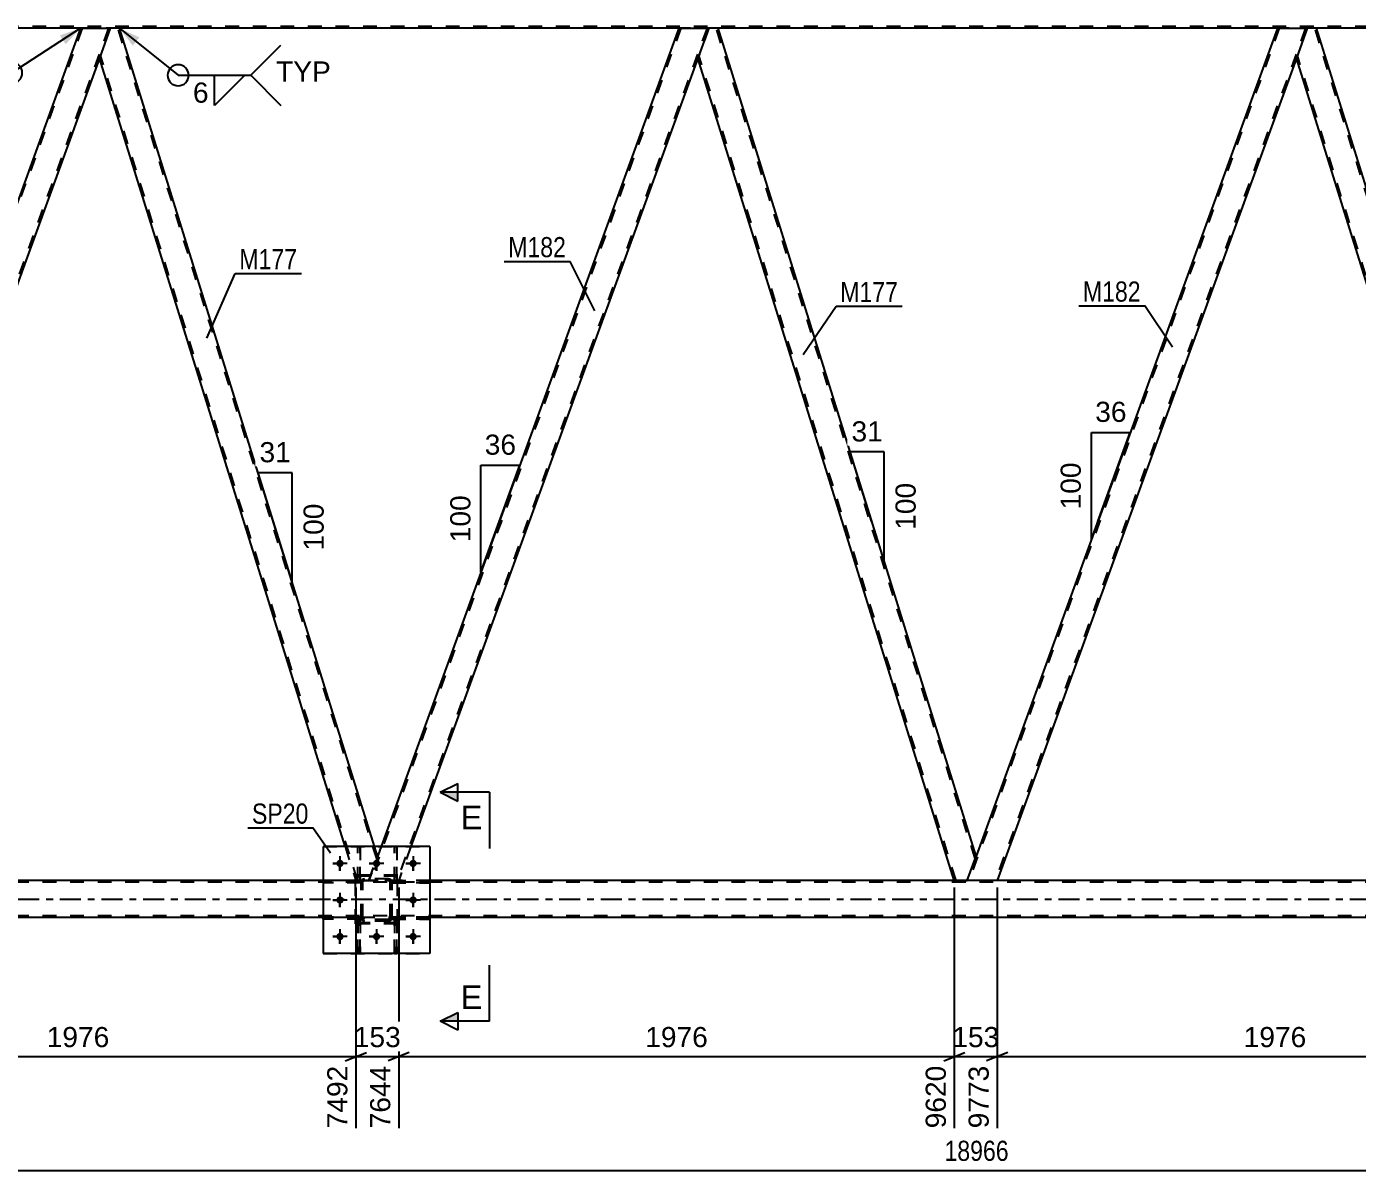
# Model space of a CAD drawing. Header units: millimetres. Extents: x -116 to 725, y -402 to 192.
# Drawn here: x 177 to 366.3, y -164.5 to -1.8 of the extents above; entities that cross this region are included whole.
import ezdxf

# ---------------------------------------------------------------- set-up
doc = ezdxf.new("R2010")
doc.units = ezdxf.units.MM
doc.linetypes.add('DXK_LINE_DOT2', pattern=[3.9198, 1.9599, -1.9599])
doc.linetypes.add('DXK_LINE_DOT3', pattern=[5.9187, 2.979, -0.9799, 0.9799, -0.9799])
doc.styles.add('Arial', font='ARIAL.TTF', dxfattribs={"height": 0.2})
doc.styles.add('Arial Narrow', font='ARIALN.TTF', dxfattribs={"height": 0.2})

# ---------------------------------------------------------------- blocks, each defined once
blk = doc.blocks.new('Part-200057545-5049 - 4561')
at = {"color": 2, "linetype": 'Continuous'}
for p, q in [((188.9, -2), (187.36, -6.25)), ((190.22, -2), (188.9, -2)), ((226.5, -118.4), (190.22, -2)), ((222.31, -118.4), (187.36, -6.25))]:
    blk.add_line(p, q, dxfattribs=at)
at = {"color": 7, "linetype": 'DXK_LINE_DOT2'}
for p, q in [((226.79, -120.12), (189.97, -2)), ((224.07, -123.22), (187.49, -5.88)), ((222.31, -118.4), (223.82, -123.22)), ((226.92, -119.75), (226.5, -118.4)), ((225.66, -123.22), (226.92, -119.75)), ((223.82, -123.22), (225.66, -123.22))]:
    blk.add_line(p, q, dxfattribs=at)
blk = doc.blocks.new('Part-200057545-4794 - 4561')
at = {"color": 7, "linetype": 'DXK_LINE_DOT2'}
for p, q in [((224.57, -128.43), (219.17, -128.43)), ((219.17, -128.75), (219.17, -128.43)), ((223.97, -128.75), (223.97, -128.43)), ((224.57, -128.43), (224.57, -128.75)), ((224.57, -128.75), (219.17, -128.75))]:
    blk.add_line(p, q, dxfattribs=at)
blk = doc.blocks.new('Part-200057545-4797 - 4561')
at = {"color": 2, "linetype": 'Continuous'}
for p, q in [((224.12, -118.4), (224.12, -118.39)), ((224.44, -118.39), (224.12, -118.39)), ((224.44, -118.4), (224.44, -118.39))]:
    blk.add_line(p, q, dxfattribs=at)
at = {"color": 7, "linetype": 'DXK_LINE_DOT2'}
for p, q in [((224.12, -123.24), (224.12, -118.4)), ((224.44, -123.24), (224.44, -118.4)), ((224.12, -122.64), (224.44, -122.64)), ((224.44, -123.24), (224.12, -123.24))]:
    blk.add_line(p, q, dxfattribs=at)
blk = doc.blocks.new('Part-200057545-4800 - 4561')
at = {"color": 2, "linetype": 'Continuous'}
for p, q in [((229.32, -118.4), (229.32, -118.39)), ((229.64, -118.39), (229.32, -118.39)), ((229.64, -118.4), (229.64, -118.39))]:
    blk.add_line(p, q, dxfattribs=at)
at = {"color": 7, "linetype": 'DXK_LINE_DOT2'}
for p, q in [((229.32, -123.24), (229.32, -118.4)), ((229.64, -123.24), (229.64, -118.4)), ((229.32, -122.64), (229.64, -122.64)), ((229.64, -123.24), (229.32, -123.24))]:
    blk.add_line(p, q, dxfattribs=at)
blk = doc.blocks.new('Part-200057545-4803 - 4561')
at = {"color": 7, "linetype": 'DXK_LINE_DOT2'}
for p, q in [((224.44, -128.76), (224.12, -128.76)), ((224.12, -128.76), (224.12, -133.59)), ((224.12, -129.36), (224.44, -129.36)), ((224.44, -133.59), (224.44, -128.76)), ((224.12, -133.59), (224.44, -133.59))]:
    blk.add_line(p, q, dxfattribs=at)
blk = doc.blocks.new('Part-200057545-4806 - 4561')
at = {"color": 7, "linetype": 'DXK_LINE_DOT2'}
for p, q in [((229.64, -128.76), (229.32, -128.76)), ((229.32, -128.76), (229.32, -133.59)), ((229.32, -129.36), (229.64, -129.36)), ((229.64, -133.59), (229.64, -128.76)), ((229.32, -133.59), (229.64, -133.59))]:
    blk.add_line(p, q, dxfattribs=at)
blk = doc.blocks.new('Part-200057545-4930 - 4561')
at = {"color": 7, "linetype": 'DXK_LINE_DOT2'}
for p, q in [((635.92, -123.46), (-43.18, -123.46)), ((234.37, -123.22), (219.17, -123.22)), ((635.92, -128.26), (-43.18, -128.26)), ((234.37, -128.5), (219.17, -128.5))]:
    blk.add_line(p, q, dxfattribs=at)
at = {"color": 2, "linetype": 'Continuous'}
for p, q in [((219.17, -123.22), (64.1, -123.22)), ((474.58, -123.22), (234.37, -123.22)), ((219.17, -128.5), (64.1, -128.5)), ((474.58, -128.5), (234.37, -128.5))]:
    blk.add_line(p, q, dxfattribs=at)
at = {"color": 7, "linetype": 'DXK_LINE_DOT3'}
blk.add_line((-43.18, -125.86), (635.92, -125.86), dxfattribs=at)
blk = doc.blocks.new('Part-200057545-4809 - 4561')
at = {"color": 7, "linetype": 'DXK_LINE_DOT2'}
for p, q in [((234.37, -123.23), (228.97, -123.23)), ((228.97, -123.23), (228.97, -123.55)), ((228.97, -123.55), (234.37, -123.55)), ((229.57, -123.55), (229.57, -123.23)), ((234.37, -123.55), (234.37, -123.23))]:
    blk.add_line(p, q, dxfattribs=at)
blk = doc.blocks.new('Part-200057545-4824 - 4561')
at = {"color": 7, "linetype": 'DXK_LINE_DOT2'}
for p, q in [((681.5, -1.76), (-18.61, -1.76)), ((190.22, -2), (184.65, -2)), ((275.36, -2), (269.78, -2)), ((360.49, -2), (354.92, -2))]:
    blk.add_line(p, q, dxfattribs=at)
at = {"color": 2, "linetype": 'Continuous'}
for p, q in [((184.65, -2), (105.13, -2)), ((269.78, -2), (190.22, -2)), ((354.92, -2), (275.36, -2)), ((440.05, -2), (360.49, -2))]:
    blk.add_line(p, q, dxfattribs=at)
blk = doc.blocks.new('Part-200057545-4890 - 4561')
at = {"color": 2, "linetype": 'Continuous'}
for p, q in [((359.17, -2), (357.62, -6.25)), ((360.49, -2), (359.17, -2)), ((397.19, -119.75), (360.49, -2)), ((394.08, -123.22), (357.62, -6.25)), ((396.92, -120.49), (395.93, -123.22)), ((397.19, -119.75), (396.92, -120.49))]:
    blk.add_line(p, q, dxfattribs=at)
at = {"color": 7, "linetype": 'DXK_LINE_DOT2'}
for p, q in [((397.06, -120.12), (360.24, -2)), ((394.34, -123.22), (357.76, -5.88)), ((397.17, -119.81), (396.92, -120.49)), ((394.08, -123.22), (395.93, -123.22))]:
    blk.add_line(p, q, dxfattribs=at)
blk = doc.blocks.new('Part-200057545-4964 - 4561')
at = {"color": 7, "linetype": 'DXK_LINE_DOT2'}
for p, q in [((229.77, -122.46), (223.77, -122.46)), ((223.77, -129.26), (223.77, -122.46)), ((229.77, -129.26), (229.77, -122.46)), ((229.77, -129.26), (223.77, -129.26))]:
    blk.add_line(p, q, dxfattribs=at)
blk = doc.blocks.new('Part-200057545-4838 - 4561')
at = {"color": 7, "linetype": 'DXK_LINE_DOT2'}
for p, q in [((234.37, -128.43), (228.97, -128.43)), ((228.97, -128.43), (228.97, -128.75)), ((229.57, -128.75), (229.57, -128.43)), ((234.37, -128.75), (234.37, -128.43)), ((228.97, -128.75), (234.37, -128.75))]:
    blk.add_line(p, q, dxfattribs=at)
blk = doc.blocks.new('Part-200057545-4962 - 4561')
at = {"color": 7, "linetype": 'DXK_LINE_DOT2'}
for p, q in [((224.86, -123.03), (225.05, -123)), ((225.05, -123), (224.86, -123.03)), ((228.49, -123), (225.05, -123)), ((228.49, -123), (228.67, -123.03)), ((228.67, -123.03), (228.49, -123)), ((224.57, -123.48), (224.6, -123.29)), ((224.6, -123.29), (224.57, -123.48)), ((224.57, -128.52), (224.57, -123.48)), ((224.81, -123.48), (224.82, -123.38)), ((224.81, -128.52), (224.81, -123.48)), ((224.82, -123.38), (224.88, -123.31)), ((224.88, -123.31), (224.95, -123.25)), ((224.95, -123.25), (225.05, -123.24)), ((225.05, -123.24), (228.49, -123.24)), ((228.49, -123.24), (228.58, -123.25)), ((228.58, -123.25), (228.66, -123.31)), ((228.66, -123.31), (228.71, -123.38)), ((228.71, -123.38), (228.73, -123.48)), ((228.73, -128.52), (228.73, -123.48)), ((228.93, -123.29), (228.97, -123.48)), ((228.97, -123.48), (228.93, -123.29)), ((228.97, -128.52), (228.97, -123.48)), ((224.6, -128.7), (224.57, -128.52)), ((224.57, -128.52), (224.6, -128.7)), ((224.82, -128.61), (224.81, -128.52)), ((224.88, -128.69), (224.82, -128.61)), ((224.95, -128.74), (224.88, -128.69)), ((228.66, -128.69), (228.58, -128.74)), ((228.71, -128.61), (228.66, -128.69)), ((228.73, -128.52), (228.71, -128.61)), ((228.97, -128.52), (228.93, -128.7)), ((228.93, -128.7), (228.97, -128.52)), ((225.05, -129), (224.86, -128.96)), ((224.86, -128.96), (225.05, -129)), ((225.05, -128.76), (224.95, -128.74)), ((228.49, -128.76), (225.05, -128.76)), ((228.49, -129), (225.05, -129)), ((228.58, -128.74), (228.49, -128.76)), ((228.67, -128.96), (228.49, -129)), ((228.49, -129), (228.67, -128.96))]:
    blk.add_line(p, q, dxfattribs=at)
at = {"color": 7, "linetype": 'DXK_LINE_DOT3'}
blk.add_line((226.77, -126), (226.77, -126), dxfattribs=at)
at = {"color": 7, "linetype": 'DXK_LINE_DOT2'}
for centre, start, end in [((225.05, -123.48), 112.5, 157.5), ((225.05, -123.48), 112.5, 157.5), ((228.49, -123.48), 22.5, 67.5), ((228.49, -123.48), 22.5, 67.5), ((225.05, -128.52), 202.5, 247.5), ((225.05, -128.52), 202.5, 247.5), ((228.49, -128.52), 292.5, 337.5), ((228.49, -128.52), 292.5, 337.5)]:
    blk.add_arc(centre, 0.48, start, end, dxfattribs=at)
blk = doc.blocks.new('Part-200057545-4841 - 4561')
at = {"color": 7, "linetype": 'DXK_LINE_DOT2'}
for p, q in [((224.57, -123.23), (219.17, -123.23)), ((219.17, -123.23), (219.17, -123.55)), ((224.57, -123.55), (219.17, -123.55)), ((223.97, -123.55), (223.97, -123.23)), ((224.57, -123.55), (224.57, -123.23))]:
    blk.add_line(p, q, dxfattribs=at)
blk = doc.blocks.new('Part-200057545-4842 - 4561')
at = {"color": 7, "linetype": 'DXK_LINE_DOT2'}
for p, q in [((224.57, -128.43), (219.17, -128.43)), ((219.17, -128.43), (219.17, -128.75)), ((223.97, -128.75), (223.97, -128.43)), ((224.57, -128.75), (224.57, -128.43)), ((224.57, -128.75), (219.17, -128.75))]:
    blk.add_line(p, q, dxfattribs=at)
blk = doc.blocks.new('Part-200057545-4845 - 4561')
at = {"color": 7, "linetype": 'DXK_LINE_DOT2'}
for p, q in [((224.12, -123.24), (224.12, -118.39)), ((224.12, -118.39), (224.44, -118.39)), ((224.44, -118.39), (224.44, -123.24)), ((224.12, -122.64), (224.44, -122.64)), ((224.12, -123.2), (224.12, -123.24)), ((224.44, -123.24), (224.12, -123.24))]:
    blk.add_line(p, q, dxfattribs=at)
blk = doc.blocks.new('Part-200057545-4848 - 4561')
at = {"color": 7, "linetype": 'DXK_LINE_DOT2'}
for p, q in [((228.97, -123.55), (228.97, -123.23)), ((228.97, -123.23), (234.37, -123.23)), ((234.37, -123.55), (228.97, -123.55)), ((229.57, -123.55), (229.57, -123.23)), ((234.37, -123.23), (234.37, -123.55))]:
    blk.add_line(p, q, dxfattribs=at)
blk = doc.blocks.new('Part-200057545-4851 - 4561')
at = {"color": 7, "linetype": 'DXK_LINE_DOT2'}
for p, q in [((229.32, -123.24), (229.32, -118.39)), ((229.32, -118.39), (229.64, -118.39)), ((229.64, -118.39), (229.64, -123.24)), ((229.32, -122.64), (229.64, -122.64)), ((229.64, -123.24), (229.32, -123.24))]:
    blk.add_line(p, q, dxfattribs=at)
blk = doc.blocks.new('Bolt-200057545-4856 - 4561')
at = {"linetype": 'Continuous'}
for points in [[(222.09, -120.8, -1), (221.05, -120.8, -1)], [(227.29, -120.8, -1), (226.25, -120.8, -1)], [(232.49, -120.8, -1), (231.45, -120.8, -1)], [(222.09, -126, -1), (221.05, -126, -1)], [(232.49, -126, -1), (231.45, -126, -1)], [(222.09, -131.2, -1), (221.05, -131.2, -1)], [(227.29, -131.2, -1), (226.25, -131.2, -1)], [(232.49, -131.2, -1), (231.45, -131.2, -1)]]:
    blk.add_hatch(color=1, dxfattribs=at).paths.add_polyline_path(points)
at = {"color": 1, "linetype": 'Continuous'}
for p, q in [((222.61, -120.8), (220.53, -120.8)), ((221.57, -119.76), (221.57, -121.84)), ((227.81, -120.8), (225.73, -120.8)), ((226.77, -119.76), (226.77, -121.84)), ((233.01, -120.8), (230.93, -120.8)), ((231.97, -119.76), (231.97, -121.84)), ((222.61, -126), (220.53, -126)), ((221.57, -124.96), (221.57, -127.04)), ((233.01, -126), (230.93, -126)), ((231.97, -124.96), (231.97, -127.04)), ((221.57, -130.16), (221.57, -132.24)), ((226.77, -130.16), (226.77, -132.24)), ((231.97, -130.16), (231.97, -132.24)), ((222.61, -131.2), (220.53, -131.2)), ((227.81, -131.2), (225.73, -131.2)), ((233.01, -131.2), (230.93, -131.2))]:
    blk.add_line(p, q, dxfattribs=at)
blk = doc.blocks.new('Bolt-200057545-4857 - 4561')
at = {"color": 1, "linetype": 'Continuous'}
for p, q in [((220.53, -120.8), (221.22, -120.8)), ((221.57, -119.76), (221.57, -120.45)), ((221.57, -121.84), (221.57, -121.14)), ((222.61, -120.8), (221.91, -120.8)), ((225.73, -120.8), (226.42, -120.8)), ((226.77, -119.76), (226.77, -120.45)), ((226.77, -121.84), (226.77, -121.14)), ((227.81, -120.8), (227.11, -120.8)), ((230.93, -120.8), (231.62, -120.8)), ((231.97, -119.76), (231.97, -120.45)), ((231.97, -121.84), (231.97, -121.14)), ((233.01, -120.8), (232.31, -120.8)), ((220.53, -126), (221.22, -126)), ((221.57, -124.96), (221.57, -125.65)), ((221.57, -127.04), (221.57, -126.34)), ((222.61, -126), (221.91, -126)), ((230.93, -126), (231.62, -126)), ((231.97, -124.96), (231.97, -125.65)), ((231.97, -127.04), (231.97, -126.34)), ((233.01, -126), (232.31, -126)), ((221.57, -130.16), (221.57, -130.85)), ((226.77, -130.16), (226.77, -130.85)), ((231.97, -130.16), (231.97, -130.85)), ((220.53, -131.2), (221.22, -131.2)), ((221.57, -132.24), (221.57, -131.54)), ((222.61, -131.2), (221.91, -131.2)), ((225.73, -131.2), (226.42, -131.2)), ((226.77, -132.24), (226.77, -131.54)), ((227.81, -131.2), (227.11, -131.2)), ((230.93, -131.2), (231.62, -131.2)), ((231.97, -132.24), (231.97, -131.54)), ((233.01, -131.2), (232.31, -131.2))]:
    blk.add_line(p, q, dxfattribs=at)
blk = doc.blocks.new('Part-200057545-4864 - 4561')
at = {"color": 7, "linetype": 'DXK_LINE_DOT2'}
for p, q in [((228.97, -128.75), (228.97, -128.43)), ((228.97, -128.43), (234.37, -128.43)), ((229.57, -128.75), (229.57, -128.43)), ((234.37, -128.43), (234.37, -128.75)), ((234.37, -128.75), (228.97, -128.75))]:
    blk.add_line(p, q, dxfattribs=at)
blk = doc.blocks.new('Part-200057545-4867 - 4561')
at = {"color": 7, "linetype": 'DXK_LINE_DOT2'}
for p, q in [((224.57, -123.23), (219.17, -123.23)), ((219.17, -123.55), (219.17, -123.23)), ((224.57, -123.55), (219.17, -123.55)), ((223.97, -123.55), (223.97, -123.23)), ((224.57, -123.23), (224.57, -123.55))]:
    blk.add_line(p, q, dxfattribs=at)
blk = doc.blocks.new('Part-200057545-4935 - 4561')
at = {"color": 7, "linetype": 'DXK_LINE_DOT2'}
for p, q in [((355.17, -2), (311.05, -123.22)), ((358.92, -2), (314.8, -123.22)), ((359.17, -2), (357.62, -6.25)), ((312.06, -119.75), (310.79, -123.22)), ((315.05, -123.22), (310.79, -123.22))]:
    blk.add_line(p, q, dxfattribs=at)
at = {"color": 2, "linetype": 'Continuous'}
for p, q in [((354.92, -2), (312.06, -119.75)), ((354.92, -2), (359.17, -2)), ((357.62, -6.25), (315.05, -123.22))]:
    blk.add_line(p, q, dxfattribs=at)
blk = doc.blocks.new('Part-200057545-4960 - 4561')
at = {"color": 2, "linetype": 'Continuous'}
for p, q in [((234.37, -118.4), (219.17, -118.4)), ((219.17, -118.4), (219.17, -133.6)), ((234.37, -118.4), (234.37, -133.6)), ((234.37, -133.6), (219.17, -133.6))]:
    blk.add_line(p, q, dxfattribs=at)
blk = doc.blocks.new('Part-200057545-4961 - 4561')
at = {"color": 7, "linetype": 'DXK_LINE_DOT2'}
for p, q in [((219.17, -118.4), (234.37, -118.4)), ((219.17, -118.4), (219.17, -133.6)), ((234.37, -118.4), (234.37, -133.6)), ((219.17, -133.6), (234.37, -133.6))]:
    blk.add_line(p, q, dxfattribs=at)
blk = doc.blocks.new('Part-200057545-4963 - 4561')
at = {"color": 7, "linetype": 'DXK_LINE_DOT2'}
for p, q in [((229.77, -122.59), (223.77, -122.59)), ((223.77, -129.39), (223.77, -122.59)), ((229.77, -129.39), (229.77, -122.59)), ((229.77, -129.39), (223.77, -129.39))]:
    blk.add_line(p, q, dxfattribs=at)
blk = doc.blocks.new('Part-200057545-4975 - 4561')
at = {"color": 7, "linetype": 'DXK_LINE_DOT2'}
for p, q in [((224.12, -133.59), (224.12, -128.76)), ((224.12, -128.76), (224.44, -128.76)), ((224.12, -129.36), (224.44, -129.36)), ((224.44, -128.76), (224.44, -133.59)), ((224.44, -133.59), (224.12, -133.59))]:
    blk.add_line(p, q, dxfattribs=at)
blk = doc.blocks.new('Part-200057545-4976 - 4561')
at = {"color": 7, "linetype": 'DXK_LINE_DOT2'}
for p, q in [((229.32, -133.59), (229.32, -128.76)), ((229.32, -128.76), (229.64, -128.76)), ((229.32, -129.36), (229.64, -129.36)), ((229.64, -128.76), (229.64, -133.59)), ((229.64, -133.59), (229.32, -133.59))]:
    blk.add_line(p, q, dxfattribs=at)
blk = doc.blocks.new('Part-200057545-5004 - 4561')
at = {"color": 7, "linetype": 'DXK_LINE_DOT2'}
for p, q in [((224.86, -123.03), (225.05, -123)), ((225.05, -123), (224.86, -123.03)), ((228.49, -123), (225.05, -123)), ((228.49, -123), (228.67, -123.03)), ((228.67, -123.03), (228.49, -123)), ((224.57, -123.48), (224.6, -123.29)), ((224.6, -123.29), (224.57, -123.48)), ((224.57, -128.52), (224.57, -123.48)), ((224.81, -123.48), (224.82, -123.38)), ((224.81, -128.52), (224.81, -123.48)), ((224.82, -123.38), (224.88, -123.31)), ((224.88, -123.31), (224.95, -123.25)), ((224.95, -123.25), (225.05, -123.24)), ((225.05, -123.24), (228.49, -123.24)), ((228.49, -123.24), (228.58, -123.25)), ((228.58, -123.25), (228.66, -123.31)), ((228.66, -123.31), (228.71, -123.38)), ((228.71, -123.38), (228.73, -123.48)), ((228.73, -128.52), (228.73, -123.48)), ((228.93, -123.29), (228.97, -123.48)), ((228.97, -123.48), (228.93, -123.29)), ((228.97, -128.52), (228.97, -123.48)), ((224.6, -128.7), (224.57, -128.52)), ((224.57, -128.52), (224.6, -128.7)), ((224.82, -128.61), (224.81, -128.52)), ((224.88, -128.69), (224.82, -128.61)), ((224.95, -128.74), (224.88, -128.69)), ((228.66, -128.69), (228.58, -128.74)), ((228.71, -128.61), (228.66, -128.69)), ((228.73, -128.52), (228.71, -128.61)), ((228.97, -128.52), (228.93, -128.7)), ((228.93, -128.7), (228.97, -128.52)), ((225.05, -129), (224.86, -128.96)), ((224.86, -128.96), (225.05, -129)), ((225.05, -128.76), (224.95, -128.74)), ((228.49, -128.76), (225.05, -128.76)), ((228.49, -129), (225.05, -129)), ((228.58, -128.74), (228.49, -128.76)), ((228.67, -128.96), (228.49, -129)), ((228.49, -129), (228.67, -128.96))]:
    blk.add_line(p, q, dxfattribs=at)
at = {"color": 7, "linetype": 'DXK_LINE_DOT3'}
blk.add_line((226.77, -126), (226.77, -126), dxfattribs=at)
at = {"color": 7, "linetype": 'DXK_LINE_DOT2'}
for centre, start, end in [((225.05, -123.48), 112.5, 157.5), ((225.05, -123.48), 112.5, 157.5), ((228.49, -123.48), 22.5, 67.5), ((228.49, -123.48), 22.5, 67.5), ((225.05, -128.52), 202.5, 247.5), ((225.05, -128.52), 202.5, 247.5), ((228.49, -128.52), 292.5, 337.5), ((228.49, -128.52), 292.5, 337.5)]:
    blk.add_arc(centre, 0.48, start, end, dxfattribs=at)
blk = doc.blocks.new('Part-200057545-5039 - 4561')
at = {"color": 2, "linetype": 'Continuous'}
for p, q in [((274.04, -2), (272.49, -6.25)), ((275.36, -2), (274.04, -2)), ((312.06, -119.75), (275.36, -2)), ((308.95, -123.22), (272.49, -6.25)), ((310.79, -123.22), (312.06, -119.75))]:
    blk.add_line(p, q, dxfattribs=at)
at = {"color": 7, "linetype": 'DXK_LINE_DOT2'}
for p, q in [((311.92, -120.12), (275.1, -2)), ((309.2, -123.22), (272.63, -5.88)), ((308.95, -123.22), (310.79, -123.22))]:
    blk.add_line(p, q, dxfattribs=at)
blk = doc.blocks.new('Part-200057545-5044 - 4561')
at = {"color": 7, "linetype": 'DXK_LINE_DOT2'}
for p, q in [((270.04, -2), (225.92, -123.22)), ((273.78, -2), (229.66, -123.22)), ((274.04, -2), (272.49, -6.25)), ((227.42, -118.4), (225.66, -123.22)), ((231.67, -118.4), (229.92, -123.22)), ((229.92, -123.22), (225.66, -123.22))]:
    blk.add_line(p, q, dxfattribs=at)
at = {"color": 2, "linetype": 'Continuous'}
for p, q in [((269.78, -2), (227.42, -118.4)), ((269.78, -2), (274.04, -2)), ((272.49, -6.25), (231.67, -118.4))]:
    blk.add_line(p, q, dxfattribs=at)
blk = doc.blocks.new('Part-200057545-5054 - 4561')
at = {"color": 7, "linetype": 'DXK_LINE_DOT2'}
for p, q in [((184.9, -2), (140.78, -123.22)), ((188.65, -2), (144.53, -123.22)), ((188.9, -2), (187.36, -6.25)), ((141.79, -119.75), (140.53, -123.22)), ((144.78, -123.22), (140.53, -123.22))]:
    blk.add_line(p, q, dxfattribs=at)
at = {"color": 2, "linetype": 'Continuous'}
for p, q in [((184.65, -2), (141.79, -119.75)), ((184.65, -2), (188.9, -2)), ((187.36, -6.25), (144.78, -123.22))]:
    blk.add_line(p, q, dxfattribs=at)
blk = doc.blocks.new('StraightDimension-200057545-5122 - 4561')
at = {"color": 7, "linetype": 'Continuous'}
blk.add_line((-57.88, -164.46), (682.14, -164.46), dxfattribs=at)
at = {"color": 0}
blk.add_wipeout([(317.3, -163.71), (317.3, -159.51), (306.96, -159.51), (306.96, -163.71)], dxfattribs=at)
at = {"color": 3, "style": 'Arial Narrow'}
blk.add_text('18966', height=2.863, dxfattribs=at).set_placement((307.56, -163.11))
blk = doc.blocks.new('AngleDimension-200057545-6401 - 4561')
at = {"color": 7, "linetype": 'Continuous'}
for p, q in [((297.2, -72.09), (294.14, -62.27)), ((298.96, -62.27), (294.14, -62.27)), ((298.96, -77.73), (294.14, -62.27)), ((298.96, -77.73), (298.96, -62.27))]:
    blk.add_line(p, q, dxfattribs=at)
at = {"color": 0}
for points in [[(299.37, -61.37), (299.37, -57.17), (293.73, -57.17), (293.73, -61.37)], [(304.06, -66.06), (299.86, -66.06), (299.86, -73.94), (304.06, -73.94)]]:
    blk.add_wipeout(points, dxfattribs=at)
at = {"color": 3, "style": 'Arial'}
blk.add_text('31', height=2.865, dxfattribs=at).set_placement((294.33, -60.77))
blk.add_text('100', height=2.865, rotation=90.0002, dxfattribs=at).set_placement((303.46, -73.34))
blk = doc.blocks.new('StraightDimension-200057545-15773 - 4561')
at = {"color": 7, "linetype": 'Continuous'}
for p, q in [((308.95, -124.22), (308.95, -158.48)), ((315.05, -124.22), (315.05, -158.48)), ((307.45, -148.88), (310.45, -147.68)), ((308.95, -148.28), (315.05, -148.28)), ((316.55, -147.68), (313.55, -148.88))]:
    blk.add_line(p, q, dxfattribs=at)
at = {"color": 0}
blk.add_wipeout([(315.94, -147.53), (315.94, -143.33), (308.07, -143.33), (308.07, -147.53)], dxfattribs=at)
at = {"color": 0, "linetype": 'Continuous'}
blk.add_wipeout([(314.45, -148.98), (310.25, -148.98), (310.25, -159.08), (314.45, -159.08)], dxfattribs=at)
at = {"color": 3, "style": 'Arial'}
blk.add_text('153', height=2.865, dxfattribs=at).set_placement((308.67, -146.93))
at = {"color": 3, "linetype": 'Continuous', "style": 'Arial'}
blk.add_text('9773', height=2.865, rotation=90.0002, dxfattribs=at).set_placement((313.85, -158.48))
blk = doc.blocks.new('AngleDimension-200057545-6387 - 4561')
at = {"color": 7, "linetype": 'Continuous'}
for p, q in [((241.62, -64.16), (247.16, -64.16)), ((241.62, -79.38), (247.16, -64.16)), ((241.62, -79.38), (241.62, -64.16)), ((243.25, -74.9), (247.16, -64.16))]:
    blk.add_line(p, q, dxfattribs=at)
at = {"color": 0}
for points in [[(247.21, -63.26), (247.21, -59.06), (241.56, -59.06), (241.56, -63.26)], [(240.72, -67.84), (236.52, -67.84), (236.52, -75.71), (240.72, -75.71)]]:
    blk.add_wipeout(points, dxfattribs=at)
at = {"color": 3, "style": 'Arial'}
blk.add_text('36', height=2.865, dxfattribs=at).set_placement((242.16, -62.66))
blk.add_text('100', height=2.865, rotation=90.0002, dxfattribs=at).set_placement((240.12, -75.11))
blk = doc.blocks.new('AngleDimension-200057545-6373 - 4561')
at = {"color": 7, "linetype": 'Continuous'}
for p, q in [((212.96, -74.96), (209.93, -65.23)), ((214.75, -65.23), (209.93, -65.23)), ((214.75, -80.69), (209.93, -65.23)), ((214.75, -80.69), (214.75, -65.23))]:
    blk.add_line(p, q, dxfattribs=at)
at = {"color": 0}
for points in [[(215.16, -64.33), (215.16, -60.13), (209.52, -60.13), (209.52, -64.33)], [(219.85, -69.02), (215.65, -69.02), (215.65, -76.89), (219.85, -76.89)]]:
    blk.add_wipeout(points, dxfattribs=at)
at = {"color": 3, "style": 'Arial'}
blk.add_text('31', height=2.865, dxfattribs=at).set_placement((210.12, -63.73))
blk.add_text('100', height=2.865, rotation=90.0002, dxfattribs=at).set_placement((219.25, -76.29))
blk = doc.blocks.new('AngleDimension-200057545-6415 - 4561')
at = {"color": 7, "linetype": 'Continuous'}
for p, q in [((328.45, -59.49), (333.99, -59.49)), ((328.45, -74.71), (333.99, -59.49)), ((328.45, -74.71), (328.45, -59.49)), ((329.39, -72.14), (333.99, -59.49))]:
    blk.add_line(p, q, dxfattribs=at)
at = {"color": 0}
for points in [[(334.04, -58.59), (334.04, -54.39), (328.4, -54.39), (328.4, -58.59)], [(327.55, -63.16), (323.35, -63.16), (323.35, -71.04), (327.55, -71.04)]]:
    blk.add_wipeout(points, dxfattribs=at)
at = {"color": 3, "style": 'Arial'}
blk.add_text('36', height=2.865, dxfattribs=at).set_placement((329, -57.99))
blk.add_text('100', height=2.865, rotation=90.0002, dxfattribs=at).set_placement((326.95, -70.44))
blk = doc.blocks.new('StraightDimension-200057545-15772 - 4561')
at = {"color": 7, "linetype": 'Continuous'}
for p, q in [((315.05, -124.22), (315.05, -158.48)), ((394.08, -124.22), (394.08, -160.7)), ((316.55, -147.68), (313.55, -148.88)), ((315.05, -148.28), (394.08, -148.28)), ((392.58, -148.88), (395.58, -147.68))]:
    blk.add_line(p, q, dxfattribs=at)
at = {"color": 0}
blk.add_wipeout([(359.61, -147.53), (359.61, -143.33), (349.52, -143.33), (349.52, -147.53)], dxfattribs=at)
at = {"color": 0, "linetype": 'Continuous'}
blk.add_wipeout([(393.48, -148.98), (389.28, -148.98), (389.28, -161.3), (393.48, -161.3)], dxfattribs=at)
at = {"color": 3, "style": 'Arial'}
blk.add_text('1976', height=2.865, dxfattribs=at).set_placement((350.12, -146.93))
at = {"color": 3, "linetype": 'Continuous', "style": 'Arial'}
blk.add_text('11748', height=2.865, rotation=90.0002, dxfattribs=at).set_placement((392.88, -160.7))
blk = doc.blocks.new('StraightDimension-200057545-15774 - 4561')
at = {"color": 7, "linetype": 'Continuous'}
for p, q in [((229.92, -124.22), (229.92, -158.48)), ((308.95, -124.22), (308.95, -158.48)), ((231.42, -147.68), (228.42, -148.88)), ((229.92, -148.28), (308.95, -148.28)), ((307.45, -148.88), (310.45, -147.68))]:
    blk.add_line(p, q, dxfattribs=at)
at = {"color": 0}
blk.add_wipeout([(274.48, -147.53), (274.48, -143.33), (264.39, -143.33), (264.39, -147.53)], dxfattribs=at)
at = {"color": 0, "linetype": 'Continuous'}
blk.add_wipeout([(308.35, -148.98), (304.15, -148.98), (304.15, -159.08), (308.35, -159.08)], dxfattribs=at)
at = {"color": 3, "style": 'Arial'}
blk.add_text('1976', height=2.865, dxfattribs=at).set_placement((264.99, -146.93))
at = {"color": 3, "linetype": 'Continuous', "style": 'Arial'}
blk.add_text('9620', height=2.865, rotation=90.0002, dxfattribs=at).set_placement((307.75, -158.48))
blk = doc.blocks.new('StraightDimension-200057545-15775 - 4561')
at = {"color": 7, "linetype": 'Continuous'}
for p, q in [((223.82, -124.22), (223.82, -158.48)), ((229.92, -124.22), (229.92, -158.48)), ((222.32, -148.88), (225.32, -147.68)), ((223.82, -148.28), (229.92, -148.28)), ((231.42, -147.68), (228.42, -148.88))]:
    blk.add_line(p, q, dxfattribs=at)
at = {"color": 0}
blk.add_wipeout([(230.8, -147.53), (230.8, -143.33), (222.93, -143.33), (222.93, -147.53)], dxfattribs=at)
at = {"color": 0, "linetype": 'Continuous'}
blk.add_wipeout([(229.32, -148.98), (225.12, -148.98), (225.12, -159.08), (229.32, -159.08)], dxfattribs=at)
at = {"color": 3, "style": 'Arial'}
blk.add_text('153', height=2.865, dxfattribs=at).set_placement((223.53, -146.93))
at = {"color": 3, "linetype": 'Continuous', "style": 'Arial'}
blk.add_text('7644', height=2.865, rotation=90.0002, dxfattribs=at).set_placement((228.72, -158.48))
blk = doc.blocks.new('StraightDimension-200057545-15776 - 4561')
at = {"color": 7, "linetype": 'Continuous'}
for p, q in [((144.78, -124.22), (144.78, -158.48)), ((223.82, -124.22), (223.82, -158.48)), ((146.28, -147.68), (143.28, -148.88)), ((144.78, -148.28), (223.82, -148.28)), ((222.32, -148.88), (225.32, -147.68))]:
    blk.add_line(p, q, dxfattribs=at)
at = {"color": 0}
blk.add_wipeout([(189.35, -147.53), (189.35, -143.33), (179.25, -143.33), (179.25, -147.53)], dxfattribs=at)
at = {"color": 0, "linetype": 'Continuous'}
blk.add_wipeout([(223.22, -148.98), (219.02, -148.98), (219.02, -159.08), (223.22, -159.08)], dxfattribs=at)
at = {"color": 3, "style": 'Arial'}
blk.add_text('1976', height=2.865, dxfattribs=at).set_placement((179.85, -146.93))
at = {"color": 3, "linetype": 'Continuous', "style": 'Arial'}
blk.add_text('7492', height=2.865, rotation=90.0002, dxfattribs=at).set_placement((222.62, -158.48))
blk = doc.blocks.new('Mark-200057545-5045 - 4561')
at = {"color": 0}
blk.add_wipeout([(215.47, -36.27), (215.47, -33.27), (207.25, -33.27), (207.25, -36.27)], dxfattribs=at)
blk.add_wipeout([(215.47, -36.27), (215.47, -33.27), (207.25, -33.27), (207.25, -36.27)], dxfattribs=at)
at = {"color": 30, "linetype": 'Continuous'}
for p, q in [((202.62, -46.07), (206.65, -36.87)), ((206.65, -36.87), (216.07, -36.87))]:
    blk.add_line(p, q, dxfattribs=at)
at = {"color": 3, "style": 'Arial Narrow'}
blk.add_text('M177', height=2.863, dxfattribs=at).set_placement((207.25, -36.27))
blk = doc.blocks.new('Mark-200057545-4931 - 4561')
at = {"color": 0}
blk.add_wipeout([(335.47, -40.88), (335.47, -37.88), (327.25, -37.88), (327.25, -40.88)], dxfattribs=at)
blk.add_wipeout([(335.47, -40.88), (335.47, -37.88), (327.25, -37.88), (327.25, -40.88)], dxfattribs=at)
at = {"color": 30, "linetype": 'Continuous'}
for p in [(326.65, -41.48), (340.01, -47.35)]:
    blk.add_line(p, (336.07, -41.48), dxfattribs=at)
at = {"color": 3, "style": 'Arial Narrow'}
blk.add_text('M182', height=2.863, dxfattribs=at).set_placement((327.25, -40.88))
blk = doc.blocks.new('Mark-200057545-4956 - 4561')
at = {"color": 0}
blk.add_wipeout([(217.09, -115.14), (217.09, -112.14), (209.05, -112.14), (209.05, -115.14)], dxfattribs=at)
blk.add_wipeout([(217.09, -115.14), (217.09, -112.14), (209.05, -112.14), (209.05, -115.14)], dxfattribs=at)
at = {"color": 30, "linetype": 'Continuous'}
for p in [(208.45, -115.74), (220.22, -119.32)]:
    blk.add_line(p, (217.69, -115.74), dxfattribs=at)
at = {"color": 3, "style": 'Arial Narrow'}
blk.add_text('SP20', height=2.863, dxfattribs=at).set_placement((209.05, -115.14))
blk = doc.blocks.new('Mark-200057545-5035 - 4561')
at = {"color": 0}
blk.add_wipeout([(300.96, -40.95), (300.96, -37.95), (292.73, -37.95), (292.73, -40.95)], dxfattribs=at)
blk.add_wipeout([(300.96, -40.95), (300.96, -37.95), (292.73, -37.95), (292.73, -40.95)], dxfattribs=at)
at = {"color": 30, "linetype": 'Continuous'}
for p, q in [((287.46, -48.38), (292.13, -41.55)), ((292.13, -41.55), (301.56, -41.55))]:
    blk.add_line(p, q, dxfattribs=at)
at = {"color": 3, "style": 'Arial Narrow'}
blk.add_text('M177', height=2.863, dxfattribs=at).set_placement((292.73, -40.95))
blk = doc.blocks.new('Mark-200057545-5040 - 4561')
at = {"color": 0}
blk.add_wipeout([(253.73, -34.56), (253.73, -31.56), (245.5, -31.56), (245.5, -34.56)], dxfattribs=at)
blk.add_wipeout([(253.73, -34.56), (253.73, -31.56), (245.5, -31.56), (245.5, -34.56)], dxfattribs=at)
at = {"color": 30, "linetype": 'Continuous'}
for p in [(244.9, -35.16), (257.8, -42.19)]:
    blk.add_line(p, (254.33, -35.16), dxfattribs=at)
at = {"color": 3, "style": 'Arial Narrow'}
blk.add_text('M182', height=2.863, dxfattribs=at).set_placement((245.5, -34.56))
blk = doc.blocks.new('SectionMark-200057545-6520 - 4561')
at = {"color": 6, "linetype": 'Continuous'}
for p, q in [((235.83, -110.68), (238.33, -109.43)), ((242.83, -110.68), (235.83, -110.68)), ((242.83, -110.68), (242.83, -118.68)), ((242.83, -143.25), (242.83, -135.25)), ((242.83, -143.25), (235.83, -143.25)), ((238.33, -144.5), (235.83, -143.25))]:
    blk.add_line(p, q, dxfattribs=at)
at = {"color": 0, "linetype": 'Continuous'}
for points in [[(241.83, -115.93), (241.83, -112.43), (238.72, -112.43), (238.72, -115.93)], [(241.83, -141.5), (241.83, -138), (238.72, -138), (238.72, -141.5)]]:
    blk.add_wipeout(points, dxfattribs=at)
at = {"linetype": 'Continuous'}
for points in [[(238.33, -110.68), (238.33, -111.93), (235.83, -110.68)], [(238.33, -142), (238.33, -143.25), (235.83, -143.25)]]:
    blk.add_hatch(color=6, dxfattribs=at).paths.add_polyline_path(points)
at = {"color": 6, "linetype": 'Continuous'}
for p, q in [((238.33, -111.93), (238.33, -109.43)), ((235.83, -110.68), (238.33, -111.93)), ((235.83, -143.25), (238.33, -142)), ((238.33, -142), (238.33, -144.5))]:
    blk.add_line(p, q, dxfattribs=at)
at = {"color": 3, "linetype": 'Continuous', "style": 'Arial'}
for p in [(238.72, -115.93), (238.72, -141.5)]:
    blk.add_text('E', height=3.34, dxfattribs=at).set_placement(p)
blk = doc.blocks.new('WeldMark-200057545-19248 - 4561')
at = {"linetype": 'Continuous'}
blk.add_hatch(color=30, dxfattribs=at).paths.add_polyline_path([(181.72, -3), (184.65, -2), (182.54, -4.26)])
at = {"color": 30, "linetype": 'Continuous'}
blk.add_line((184.65, -2), (174.88, -8.34), dxfattribs=at)
at = {"color": 3, "linetype": 'Continuous'}
for q in [(158.18, -4.05), (158.18, -12.63)]:
    blk.add_line((162.46, -8.34), q, dxfattribs=at)
for start, end in [(90, 270), (270, 90)]:
    blk.add_arc((174.88, -8.34), 1.5, start, end, dxfattribs=at)
at = {"color": 0}
blk.add_wipeout([(166.98, -12.44), (166.98, -9.04), (164.36, -9.04), (164.36, -12.44)], dxfattribs=at)
at = {"color": 30, "linetype": 'Continuous'}
blk.add_line((162.46, -8.34), (174.88, -8.34), dxfattribs=at)
at = {"color": 3, "linetype": 'Continuous'}
for p, q in [((167.64, -8.34), (171.93, -8.34)), ((171.93, -8.34), (167.64, -12.63)), ((167.64, -12.63), (167.64, -8.34))]:
    blk.add_line(p, q, dxfattribs=at)
at = {"color": 3, "style": 'Arial'}
blk.add_text('6', height=2.87, dxfattribs=at).set_placement((164.56, -12.24))
at = {"color": 0, "linetype": 'Continuous'}
blk.add_wipeout([(158.56, -9.24), (158.56, -6.24), (150.79, -6.24), (150.79, -9.24)], dxfattribs=at)
blk.add_wipeout([(158.56, -9.24), (158.56, -6.24), (150.79, -6.24), (150.79, -9.24)], dxfattribs=at)
at = {"color": 3, "linetype": 'Continuous', "style": 'Arial'}
blk.add_text('TYP', height=2.865, dxfattribs=at).set_placement((150.79, -9.24))
blk = doc.blocks.new('WeldMark-200057545-19261 - 4561')
at = {"linetype": 'Continuous'}
blk.add_hatch(color=30, dxfattribs=at).paths.add_polyline_path([(192.09, -4.46), (190.22, -2), (193.03, -3.29)])
at = {"color": 30, "linetype": 'Continuous'}
blk.add_line((190.22, -2), (198.55, -8.68), dxfattribs=at)
at = {"color": 3, "linetype": 'Continuous'}
for q in [(213.16, -4.4), (213.16, -12.97)]:
    blk.add_line((208.88, -8.68), q, dxfattribs=at)
blk.add_arc((198.55, -8.68), 1.5, 90, 270, dxfattribs=at)
at = {"color": 0}
blk.add_wipeout([(203.08, -12.78), (203.08, -9.38), (200.45, -9.38), (200.45, -12.78)], dxfattribs=at)
at = {"color": 30, "linetype": 'Continuous'}
blk.add_line((198.55, -8.68), (208.88, -8.68), dxfattribs=at)
at = {"color": 3, "linetype": 'Continuous'}
for p, q in [((203.73, -8.68), (208.02, -8.68)), ((208.02, -8.68), (203.73, -12.97)), ((203.73, -12.97), (203.73, -8.68))]:
    blk.add_line(p, q, dxfattribs=at)
blk.add_arc((198.55, -8.68), 1.5, 270, 90, dxfattribs=at)
at = {"color": 3, "style": 'Arial'}
blk.add_text('6', height=2.87, dxfattribs=at).set_placement((200.65, -12.58))
at = {"color": 0, "linetype": 'Continuous'}
blk.add_wipeout([(220.25, -9.58), (220.25, -6.58), (212.48, -6.58), (212.48, -9.58)], dxfattribs=at)
blk.add_wipeout([(220.25, -9.58), (220.25, -6.58), (212.48, -6.58), (212.48, -9.58)], dxfattribs=at)
at = {"color": 3, "linetype": 'Continuous', "style": 'Arial'}
blk.add_text('TYP', height=2.865, dxfattribs=at).set_placement((212.48, -9.58))

msp = doc.modelspace()

# ---------------------------------------------------------------- block references
for name in ['Part-200057545-4824 - 4561', 'Part-200057545-5054 - 4561', 'Part-200057545-5049 - 4561', 'Part-200057545-5044 - 4561', 'Part-200057545-5039 - 4561', 'Part-200057545-4935 - 4561', 'Part-200057545-4890 - 4561', 'Part-200057545-4960 - 4561', 'Part-200057545-4961 - 4561', 'Part-200057545-4797 - 4561', 'Part-200057545-4845 - 4561', 'Part-200057545-4800 - 4561', 'Part-200057545-4851 - 4561', 'Bolt-200057545-4856 - 4561', 'Bolt-200057545-4857 - 4561', 'Part-200057545-4964 - 4561', 'Part-200057545-4963 - 4561', 'Part-200057545-4962 - 4561', 'Part-200057545-5004 - 4561', 'Part-200057545-4930 - 4561', 'Part-200057545-4841 - 4561', 'Part-200057545-4867 - 4561', 'Part-200057545-4809 - 4561', 'Part-200057545-4848 - 4561', 'Part-200057545-4794 - 4561', 'Part-200057545-4842 - 4561', 'Part-200057545-4838 - 4561', 'Part-200057545-4864 - 4561', 'Part-200057545-4803 - 4561', 'Part-200057545-4975 - 4561', 'Part-200057545-4806 - 4561', 'Part-200057545-4976 - 4561']:
    msp.add_blockref(name, (0, 0))

# ---------------------------------------------------------------- next in the draw order: block references
msp.add_blockref('StraightDimension-200057545-5122 - 4561', (0, 0))

# ---------------------------------------------------------------- next in the draw order: block references
for name in ['WeldMark-200057545-19248 - 4561', 'WeldMark-200057545-19261 - 4561', 'Mark-200057545-5040 - 4561', 'Mark-200057545-5045 - 4561', 'Mark-200057545-5035 - 4561', 'Mark-200057545-4931 - 4561', 'AngleDimension-200057545-6415 - 4561', 'AngleDimension-200057545-6401 - 4561', 'AngleDimension-200057545-6373 - 4561', 'AngleDimension-200057545-6387 - 4561', 'Mark-200057545-4956 - 4561', 'StraightDimension-200057545-15773 - 4561']:
    msp.add_blockref(name, (0, 0))

# ---------------------------------------------------------------- next in the draw order: block references
for name in ['StraightDimension-200057545-15774 - 4561', 'StraightDimension-200057545-15772 - 4561']:
    msp.add_blockref(name, (0, 0))

# ---------------------------------------------------------------- next in the draw order: block references
for name in ['SectionMark-200057545-6520 - 4561', 'StraightDimension-200057545-15775 - 4561']:
    msp.add_blockref(name, (0, 0))

# ---------------------------------------------------------------- next in the draw order: block references
msp.add_blockref('StraightDimension-200057545-15776 - 4561', (0, 0))

doc.saveas('drawing.dxf')
